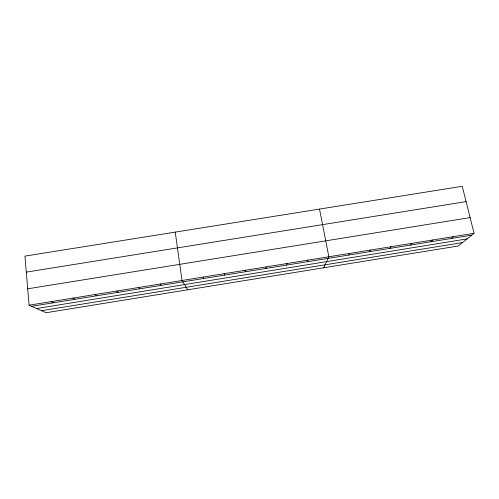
<?xml version="1.0" encoding="UTF-8"?>
<svg xmlns="http://www.w3.org/2000/svg" width="499" height="499" viewBox="0 0 499 499"><rect width="100%" height="100%" fill="white"/><g stroke="black" fill="none" stroke-linecap="round" stroke-linejoin="round"><path stroke-width="0.75" d="M266.048 268.412L266.129 266.903M286.757 265.063L287.068 263.522M307.44 261.726L307.97 260.141M323.683 267.776L328.847 256.773L319.528 209.075M348.707 255.051L349.687 253.405M369.291 251.727L370.495 250.043M389.844 248.408L391.272 246.687M410.365 245.09L412.018 243.337M430.855 241.778L432.727 239.988M451.308 238.472L453.404 236.651M474.05 233.314L458.275 245.982L46.157 312.717L29.073 305.201L24.95 256.118L462.255 186.283L474.05 233.314L29.073 305.201M27.695 288.809L470.114 217.608M31.58 306.305L471.736 235.172M36.608 308.519L467.095 238.896M41.554 310.696L462.523 242.57M26.291 272.123L466.103 201.621M51.029 301.652L53.299 302.793M72.954 298.109L74.981 299.288M94.841 294.572L96.631 295.795M116.697 291.042L118.238 292.302M138.51 287.518L139.82 288.815M160.291 284L161.364 285.328M187.711 289.794L182.035 280.488L175.249 232.116M203.112 277.082L203.711 278.486M224.151 273.683L224.525 275.124M245.152 270.29L245.302 271.768"/></g></svg>
